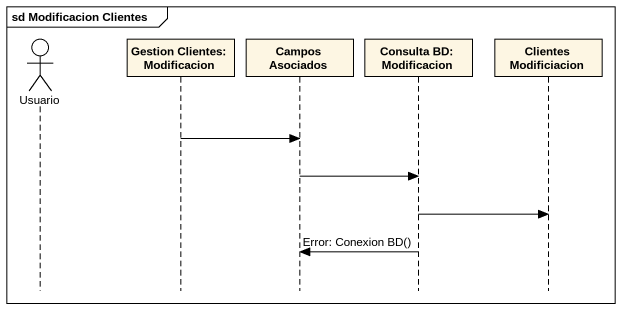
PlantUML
@startuml
mainframe sd Modificacion Clientes
hide footbox
actor Usuario
participant "Gestion Clientes: Modificacion" as Gestion_Clientes
participant "Campos Asociados" as Campos_Asociados
participant "Consulta BD: Modificacion" as Consulta_BD_Modificacion
participant "Clientes Modificiacion" as Clientes_Modificiacion

Gestion_Clientes -> Campos_Asociados
Campos_Asociados -> Consulta_BD_Modificacion
Consulta_BD_Modificacion -> Clientes_Modificiacion
Consulta_BD_Modificacion -> Campos_Asociados : Error: Conexion BD()
@enduml
